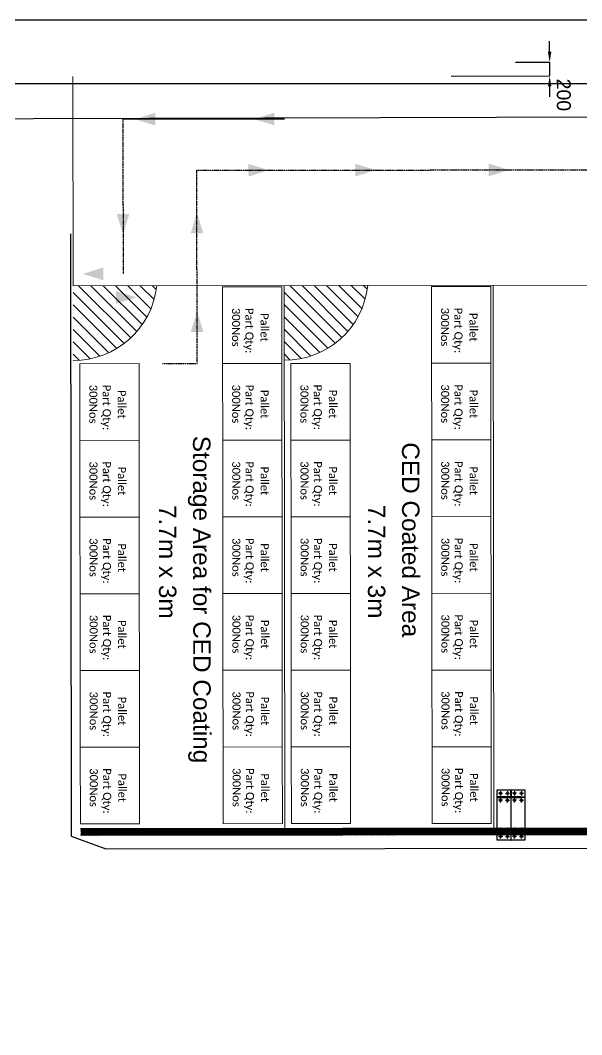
# Model space of a CAD drawing. Header units: feet. Extents: x -99009 to 3252343, y -11094690 to 9035152.
# Drawn here: x 2405875 to 2413936, y -1890970 to -1876420 of the extents above; entities that cross this region are included whole.
import ezdxf

# ---------------------------------------------------------------- set-up
doc = ezdxf.new("R2010")
doc.units = ezdxf.units.FT
doc.header["$PDSIZE"] = -1
doc.linetypes.add('CENTER', pattern=[2, 1.25, -0.25, 0.25, -0.25])
doc.linetypes.add('PHANTOM2', pattern=[1.25, 0.625, -0.125, 0.125, -0.125, 0.125, -0.125])
for name, color, linetype in [('1', 1, 'Continuous'), ('Layer1', 7, 'CENTER'), ('PDF_Text', 7, 'Continuous')]:
    doc.layers.add(name, color=color, linetype=linetype)
for name, color, linetype, lineweight in [('57 Hatchings', 7, 'Continuous', 0), ('GANGWAY', 51, 'Continuous', 25), ('PDF_Geometry', 7, 'Continuous', 0)]:
    doc.layers.add(name, color=color, linetype=linetype, lineweight=lineweight)
doc.styles.add('ARIAL', font='arial.ttf')
doc.styles.add('PDF Calibri', font='calibri.ttf')
doc.dimstyles.new('lay', dxfattribs={"dimtxt": 200, "dimasz": 150, "dimexe": 0, "dimexo": 0, "dimgap": 100, "dimtad": 1, "dimdec": 1, "dimzin": 12, "dimdsep": 46, "dimtxsty": 'ARIAL', "dimcen": 0, "dimclrd": 3, "dimclre": 3, "dimclrt": 1, "dimadec": 0, "dimazin": 0, "dimtfac": 1, "dimtdec": 1, "dimtix": 1, "dimtmove": 2, "dimatfit": 3, "dimfxl": 0.75, "dimtolj": 1, "dimtzin": 12, "dimlwe": 25, "dimarcsym": 1})
pattern_1 = [(315.065052, (2452272.434, -1888010.989), (8.8287938, 8.8488644), [])]
pattern_2 = [(315.0650517, (3970122.37, 463835.45), (88.2879375, 88.488644), [])]
pattern_3 = [(315.0650517, (3973152.37, 463838.89), (88.2879375, 88.488644), [])]

# ---------------------------------------------------------------- blocks, each defined once
blk = doc.blocks.new('*D2716')
at = {"layer": 'Defpoints', "color": 0}
for p in [(2412984, -1877019), (2412059, -1877220), (2413475, -1877219)]:
    blk.add_point(p, dxfattribs=at)
at = {"layer": 'Layer1', "color": 3, "linetype": 'ByBlock', "lineweight": -2}
for p, q in [((2413475, -1876869), (2413474, -1876719)), ((2413475, -1877019), (2413475, -1877219)), ((2413475, -1877369), (2413475, -1877519))]:
    blk.add_line(p, q, dxfattribs=at)
at = {"layer": 'Layer1', "color": 3, "linetype": 'ByBlock', "lineweight": 25}
for p, q in [((2412984, -1877019), (2413475, -1877019)), ((2412059, -1877220), (2413475, -1877219))]:
    blk.add_line(p, q, dxfattribs=at)
at = {"layer": 'Layer1', "color": 3}
for points in [[(2413450, -1876869), (2413500, -1876869), (2413475, -1877019)], [(2413500, -1877369), (2413450, -1877369), (2413475, -1877219)]]:
    blk.add_solid(points, dxfattribs=at)
at = {"layer": 'Layer1', "color": 1, "insert": (2413677, -1877490), "char_height": 200, "attachment_point": 5, "rotation": 270.0651, "style": 'ARIAL'}
blk.add_mtext('\\A1;200', dxfattribs=at)
blk = doc.blocks.new('24')
h = blk.add_hatch(color=7)
h.dxf.hatch_style = 1
edge = h.paths.add_edge_path()
edge.add_ellipse((0, 0), major_axis=(15, 0), ratio=1, start_angle=0, end_angle=360)
at = {"color": 1}
for p, q in [((-30, 0), (30, 0)), ((0, 30), (0, -30))]:
    blk.add_line(p, q, dxfattribs=at)
at = {"color": 7}
blk.add_circle((0, 0), 15, dxfattribs=at)
blk = doc.blocks.new('zw$CD60')
at = {"color": 1}
for p, rotation in [((-50, 50), 270), ((50, -50), 90.00000000000001)]:
    blk.add_blockref('24', p, dxfattribs=dict(at, rotation=rotation))
at = {"color": 1, "xscale": -1}
for p, rotation in [((50, 50), 89.99999999999982), ((-50, -50), 270)]:
    blk.add_blockref('24', p, dxfattribs=dict(at, rotation=rotation))
blk = doc.blocks.new('FC1624E')
at = {"color": 1}
blk.add_lwpolyline([(1043586, 507084), (1043586, 507804), (1043986, 507804), (1043986, 507084)], close=True, dxfattribs=at)
at = {"color": 4}
for points in [[(1043784, 507704), (1043789, 507704), (1043789, 507804), (1043784, 507804)], [(1043649, 507704), (1043586, 507704), (1043586, 507694), (1043649, 507694)], [(1043924, 507704), (1043986, 507704), (1043986, 507694), (1043924, 507694)], [(1043649, 507184), (1043586, 507184), (1043586, 507194), (1043649, 507194)], [(1043784, 507184), (1043789, 507184), (1043789, 507084), (1043784, 507084)], [(1043924, 507184), (1043986, 507184), (1043986, 507194), (1043924, 507194)]]:
    blk.add_lwpolyline(points, close=True, dxfattribs=at)
at = {"color": 3}
blk.add_lwpolyline([(1043649, 507184), (1043924, 507184), (1043924, 507194), (1043789, 507194), (1043789, 507694), (1043924, 507694), (1043924, 507704), (1043649, 507704), (1043649, 507694), (1043784, 507694), (1043784, 507194), (1043649, 507194)], close=True, dxfattribs=at)
at = {"color": 1, "xscale": -1, "rotation": 180}
for p in [(1043686, 507704), (1043886, 507704)]:
    blk.add_blockref('zw$CD60', p, dxfattribs=at)
at = {"color": 1}
for p in [(1043686, 507184), (1043886, 507184)]:
    blk.add_blockref('zw$CD60', p, dxfattribs=at)

msp = doc.modelspace()

# ---------------------------------------------------------------- hatches: boundary and pattern name
at = {"layer": '57 Hatchings', "linetype": 'Continuous'}
h = msp.add_hatch(dxfattribs=at)
h.set_pattern_fill('ANSI31', scale=100, angle=270.065051714)
h.set_pattern_definition(pattern_1)
h.paths.add_polyline_path([(2456143.3462, -1888054.91112), (2456143.23735, -1887959.03699), (2406746.36203, -1888014.61426), (2406746.47089, -1888110.4884)])
h = msp.add_hatch(dxfattribs=at)
h.set_pattern_fill('ANSI31', scale=100, angle=270.065051714)
h.set_pattern_definition(pattern_1)
h.paths.add_polyline_path([(2456143.3462, -1888054.91112), (2456143.23735, -1887959.03699), (2406746.36203, -1888014.61426), (2406746.47089, -1888110.4884)])
at = {"layer": 'PDF_Geometry', "lineweight": 0}
h = msp.add_hatch(dxfattribs=at)
h.set_pattern_fill('ANSI31', scale=1000, angle=270.065051714)
h.set_pattern_definition(pattern_2)
edge = h.paths.add_edge_path()
edge.add_line((2407833.70358, -1880226.27767), (2406633.70436, -1880227.64011))
edge.add_line((2406633.70436, -1880227.64011), (2406634.92014, -1881298.46997))
edge.add_arc((2406644.7204, -1880103.17073), 1195.33942, 269.530242375, 354.088677088)
h = msp.add_hatch(dxfattribs=at)
h.set_pattern_fill('ANSI31', scale=1000, angle=270.065051714)
h.set_pattern_definition(pattern_2)
edge = h.paths.add_edge_path()
edge.add_line((2407833.70358, -1880226.27767), (2406633.70436, -1880227.64011))
edge.add_line((2406633.70436, -1880227.64011), (2406634.92014, -1881298.46997))
edge.add_arc((2406644.7204, -1880103.17073), 1195.33942, 269.530242375, 354.088677088)
h = msp.add_hatch(dxfattribs=at)
h.set_pattern_fill('ANSI31', scale=1000, angle=270.065051714)
h.set_pattern_definition(pattern_3)
edge = h.paths.add_edge_path()
edge.add_line((2410863.70163, -1880222.83751), (2409663.7024, -1880224.19995))
edge.add_line((2409663.7024, -1880224.19995), (2409664.91819, -1881295.02981))
edge.add_arc((2409674.71845, -1880099.73057), 1195.33942, 269.530242375, 354.088677088)
h = msp.add_hatch(dxfattribs=at)
h.set_pattern_fill('ANSI31', scale=1000, angle=270.065051714)
h.set_pattern_definition(pattern_3)
edge = h.paths.add_edge_path()
edge.add_line((2410863.70163, -1880222.83751), (2409663.7024, -1880224.19995))
edge.add_line((2409663.7024, -1880224.19995), (2409664.91819, -1881295.02981))
edge.add_arc((2409674.71845, -1880099.73057), 1195.33942, 269.530242375, 354.088677088)

# ---------------------------------------------------------------- linework, layer by layer
for points in [[(2398724.85619, -1877329.52607), (2583635.05305, -1877296.08291), (2583788.57818, -2012516.78183), (2398878.38132, -2012550.225)], [(2399418.96967, -1877847.67055), (2530627.71938, -1877471.10847), (2530777.44027, -2009341.13689), (2399568.69056, -2009717.69897)]]:
    msp.add_lwpolyline(points, close=True)
at = {"layer": '1'}
for points in [[(2584697.64013, -2013008.80189), (2584697.64013, -1876419.99009), (2397815.3202, -1876419.99009), (2397815.3202, -2013008.80189)], [(2583788.10415, -2012099.2659), (2583788.10415, -1877329.52607), (2398724.85619, -1877329.52607), (2398724.85619, -2012099.2659)]]:
    msp.add_lwpolyline(points, close=True, dxfattribs=at)
at = {"layer": 'GANGWAY', "color": 141, "lineweight": -3}
msp.add_lwpolyline([(2406595.51087, -1879483.083), (2406605.3179, -1888120.84164), (2407105.52541, -1888303.32775), (2455174.59408, -1888248.75171), (2456122.43168, -1887487.46031), (2456112.21556, -1878489.38473)], dxfattribs=at)
at = {"layer": 'Layer1', "color": 7, "linetype": 'PHANTOM2'}
for p, q in [((2407348.81413, -1877838.74158), (2407351.38241, -1880056.71227)), ((2407348.81413, -1877838.74158), (2407351.38241, -1880056.71227)), ((2409667.03242, -1877836.30221), (2407348.8642, -1877838.74153)), ((2408410.95739, -1878571.10561), (2422555.98454, -1878555.04581)), ((2408410.95739, -1878571.10561), (2422555.98454, -1878555.04581)), ((2408414.10321, -1881341.85519), (2408410.95739, -1878571.10561)), ((2408414.10321, -1881341.85519), (2408410.95739, -1878571.10561)), ((2407917.05878, -1881342.41952), (2408414.10321, -1881341.85519)), ((2407917.05878, -1881342.41952), (2408414.10321, -1881341.85519))]:
    msp.add_line(p, q, dxfattribs=at)
at = {"layer": 'Layer1', "color": 7, "linetype": 'Continuous'}
for p, q in [((2409667.03242, -1877836.30221), (2407348.8642, -1877838.74153)), ((2456143.23735, -1887959.03699), (2406742.46001, -1888015.125)), ((2456143.23735, -1887959.03699), (2406742.46001, -1888015.125)), ((2456143.3462, -1888054.91112), (2406744.52016, -1888110.99693)), ((2456143.3462, -1888054.91112), (2406744.52016, -1888110.99693))]:
    msp.add_line(p, q, dxfattribs=at)
for points in [[(2407815.35287, -1877929.20207), (2407522.18635, -1877839.25517), (2407815.14625, -1877747.22194)], [(2407815.35287, -1877929.20207), (2407522.18635, -1877839.25517), (2407815.14625, -1877747.22194)], [(2409524.61321, -1877927.26143), (2409231.4467, -1877837.31453), (2409524.4066, -1877745.28131)], [(2409524.61321, -1877927.26143), (2409231.4467, -1877837.31453), (2409524.4066, -1877745.28131)], [(2409151.73361, -1878479.9848), (2409444.90013, -1878569.93171), (2409151.94023, -1878661.96493)], [(2409151.73361, -1878479.9848), (2409444.90013, -1878569.93171), (2409151.94023, -1878661.96493)], [(2410686.89862, -1878478.24183), (2410980.06514, -1878568.18873), (2410687.10524, -1878660.22195)], [(2412601.10771, -1878476.0685), (2412894.27423, -1878566.0154), (2412601.31433, -1878658.04862)], [(2412601.10771, -1878476.0685), (2412894.27423, -1878566.0154), (2412601.31433, -1878658.04862)], [(2407441.39583, -1879196.4098), (2407351.44893, -1879489.57631), (2407259.41571, -1879196.61641)], [(2407441.39583, -1879196.4098), (2407351.44893, -1879489.57631), (2407259.41571, -1879196.61641)], [(2408502.97441, -1879475.51374), (2408412.36204, -1879182.55223), (2408320.99429, -1879475.72036)], [(2408502.97441, -1879475.51374), (2408412.36204, -1879182.55223), (2408320.99429, -1879475.72036)], [(2407065.82681, -1880148.02666), (2406772.66029, -1880058.07976), (2407065.6202, -1879966.04654)], [(2407065.82681, -1880148.02666), (2406772.66029, -1880058.07976), (2407065.6202, -1879966.04654)], [(2407249.63172, -1880304.73276), (2407542.79823, -1880394.67966), (2407249.83833, -1880486.71288)], [(2407249.63172, -1880304.73276), (2407542.79823, -1880394.67966), (2407249.83833, -1880486.71288)], [(2408504.57963, -1880889.34904), (2408413.96726, -1880596.38752), (2408322.59951, -1880889.55565)], [(2408504.57963, -1880889.34904), (2408413.96726, -1880596.38752), (2408322.59951, -1880889.55565)]]:
    msp.add_solid(points, dxfattribs=at)
at = {"layer": 'PDF_Geometry', "color": 7, "lineweight": 0}
for p, q in [((2406630.29701, -1877226.54205), (2406633.70311, -1880226.54011)), ((2406630.29701, -1877226.54205), (2406633.70311, -1880226.54011)), ((2406633.70311, -1880226.54011), (2456134.39432, -1880170.33866)), ((2406633.70311, -1880226.54011), (2456134.39432, -1880170.33866)), ((2409663.70116, -1880223.09995), (2409672.54419, -1888011.79828)), ((2409663.70116, -1880223.09995), (2409672.54419, -1888011.79828)), ((2412663.69922, -1880219.69385), (2412672.54225, -1888008.39218)), ((2412663.69922, -1880219.69385), (2412672.54225, -1888008.39218))]:
    msp.add_line(p, q, dxfattribs=at)
for points in [[(2409629.13933, -1880242.3387), (2409630.38823, -1881342.33799), (2408780.38878, -1881343.30305), (2408779.13987, -1880243.30376)], [(2409629.13933, -1880242.3387), (2409630.38823, -1881342.33799), (2408780.38878, -1881343.30305), (2408779.13987, -1880243.30376)], [(2412629.13739, -1880238.9326), (2412630.38629, -1881338.93189), (2411780.38684, -1881339.89695), (2411779.13794, -1880239.89766)], [(2412629.13739, -1880238.9326), (2412630.38629, -1881338.93189), (2411780.38684, -1881339.89695), (2411779.13794, -1880239.89766)], [(2407580.38955, -1881344.66374), (2407581.63845, -1882444.66303), (2406731.639, -1882445.62809), (2406730.3901, -1881345.6288)], [(2407580.38955, -1881344.66374), (2407581.63845, -1882444.66303), (2406731.639, -1882445.62809), (2406730.3901, -1881345.6288)], [(2409630.38823, -1881342.33799), (2409631.63713, -1882442.33728), (2408781.63768, -1882443.30234), (2408780.38878, -1881343.30305)], [(2409630.38823, -1881342.33799), (2409631.63713, -1882442.33728), (2408781.63768, -1882443.30234), (2408780.38878, -1881343.30305)], [(2410610.38759, -1881341.22358), (2410611.6365, -1882441.22287), (2409761.63705, -1882442.18793), (2409760.38814, -1881342.18864)], [(2410610.38759, -1881341.22358), (2410611.6365, -1882441.22287), (2409761.63705, -1882442.18793), (2409760.38814, -1881342.18864)], [(2412630.38629, -1881338.93189), (2412631.6352, -1882438.93118), (2411781.63575, -1882439.89625), (2411780.38684, -1881339.89695)], [(2412630.38629, -1881338.93189), (2412631.6352, -1882438.93118), (2411781.63575, -1882439.89625), (2411780.38684, -1881339.89695)], [(2407581.63845, -1882444.66303), (2407582.88735, -1883544.66232), (2406732.8879, -1883545.62738), (2406731.639, -1882445.62809)], [(2407581.63845, -1882444.66303), (2407582.88735, -1883544.66232), (2406732.8879, -1883545.62738), (2406731.639, -1882445.62809)], [(2409631.63713, -1882442.33728), (2409632.88603, -1883542.33657), (2408782.88658, -1883543.30164), (2408781.63768, -1882443.30234)], [(2409631.63713, -1882442.33728), (2409632.88603, -1883542.33657), (2408782.88658, -1883543.30164), (2408781.63768, -1882443.30234)], [(2410611.6365, -1882441.22287), (2410612.8854, -1883541.22216), (2409762.88595, -1883542.18722), (2409761.63705, -1882442.18793)], [(2410611.6365, -1882441.22287), (2410612.8854, -1883541.22216), (2409762.88595, -1883542.18722), (2409761.63705, -1882442.18793)], [(2412631.6352, -1882438.93118), (2412632.8841, -1883538.93048), (2411782.88465, -1883539.89554), (2411781.63575, -1882439.89625)], [(2412631.6352, -1882438.93118), (2412632.8841, -1883538.93048), (2411782.88465, -1883539.89554), (2411781.63575, -1882439.89625)], [(2407582.88735, -1883544.66232), (2407584.13626, -1884644.66161), (2406734.1368, -1884645.62667), (2406732.8879, -1883545.62738)], [(2407582.88735, -1883544.66232), (2407584.13626, -1884644.66161), (2406734.1368, -1884645.62667), (2406732.8879, -1883545.62738)], [(2409632.88603, -1883542.33657), (2409634.13494, -1884642.33587), (2408784.13549, -1884643.30093), (2408782.88658, -1883543.30164)], [(2409632.88603, -1883542.33657), (2409634.13494, -1884642.33587), (2408784.13549, -1884643.30093), (2408782.88658, -1883543.30164)], [(2410612.8854, -1883541.22216), (2410614.1343, -1884641.22145), (2409764.13485, -1884642.18651), (2409762.88595, -1883542.18722)], [(2410612.8854, -1883541.22216), (2410614.1343, -1884641.22145), (2409764.13485, -1884642.18651), (2409762.88595, -1883542.18722)], [(2412632.8841, -1883538.93048), (2412634.133, -1884638.92977), (2411784.13355, -1884639.89483), (2411782.88465, -1883539.89554)], [(2412632.8841, -1883538.93048), (2412634.133, -1884638.92977), (2411784.13355, -1884639.89483), (2411782.88465, -1883539.89554)], [(2409634.13494, -1884642.33587), (2409635.38384, -1885742.33516), (2408785.38439, -1885743.30022), (2408784.13549, -1884643.30093)], [(2409634.13494, -1884642.33587), (2409635.38384, -1885742.33516), (2408785.38439, -1885743.30022), (2408784.13549, -1884643.30093)], [(2410614.1343, -1884641.22145), (2410615.38321, -1885741.22074), (2409765.38375, -1885742.1858), (2409764.13485, -1884642.18651)], [(2410614.1343, -1884641.22145), (2410615.38321, -1885741.22074), (2409765.38375, -1885742.1858), (2409764.13485, -1884642.18651)], [(2412634.133, -1884638.92977), (2412635.38191, -1885738.92906), (2411785.38245, -1885739.89412), (2411784.13355, -1884639.89483)], [(2412634.133, -1884638.92977), (2412635.38191, -1885738.92906), (2411785.38245, -1885739.89412), (2411784.13355, -1884639.89483)], [(2407584.13626, -1884644.66161), (2407585.38516, -1885744.6609), (2406735.38571, -1885745.62596), (2406734.1368, -1884645.62667)], [(2407584.13626, -1884644.66161), (2407585.38516, -1885744.6609), (2406735.38571, -1885745.62596), (2406734.1368, -1884645.62667)], [(2407585.38516, -1885744.6609), (2407586.63406, -1886844.66019), (2406736.63461, -1886845.62525), (2406735.38571, -1885745.62596)], [(2407585.38516, -1885744.6609), (2407586.63406, -1886844.66019), (2406736.63461, -1886845.62525), (2406735.38571, -1885745.62596)], [(2409635.38384, -1885742.33516), (2409636.63274, -1886842.33445), (2408786.63329, -1886843.29951), (2408785.38439, -1885743.30022)], [(2409635.38384, -1885742.33516), (2409636.63274, -1886842.33445), (2408786.63329, -1886843.29951), (2408785.38439, -1885743.30022)], [(2410615.38321, -1885741.22074), (2410616.63211, -1886841.22003), (2409766.63266, -1886842.18509), (2409765.38375, -1885742.1858)], [(2410615.38321, -1885741.22074), (2410616.63211, -1886841.22003), (2409766.63266, -1886842.18509), (2409765.38375, -1885742.1858)], [(2412635.38191, -1885738.92906), (2412636.63081, -1886838.92835), (2411786.63136, -1886839.89341), (2411785.38245, -1885739.89412)], [(2412635.38191, -1885738.92906), (2412636.63081, -1886838.92835), (2411786.63136, -1886839.89341), (2411785.38245, -1885739.89412)], [(2407586.63406, -1886844.66019), (2407587.88297, -1887944.65948), (2406737.88351, -1887945.62454), (2406736.63461, -1886845.62525)], [(2407586.63406, -1886844.66019), (2407587.88297, -1887944.65948), (2406737.88351, -1887945.62454), (2406736.63461, -1886845.62525)], [(2409636.63274, -1886842.33445), (2409637.88165, -1887942.33374), (2408787.88219, -1887943.2988), (2408786.63329, -1886843.29951)], [(2409636.63274, -1886842.33445), (2409637.88165, -1887942.33374), (2408787.88219, -1887943.2988), (2408786.63329, -1886843.29951)], [(2410616.63211, -1886841.22003), (2410617.88101, -1887941.21932), (2409767.88156, -1887942.18438), (2409766.63266, -1886842.18509)], [(2410616.63211, -1886841.22003), (2410617.88101, -1887941.21932), (2409767.88156, -1887942.18438), (2409766.63266, -1886842.18509)], [(2412636.63081, -1886838.92835), (2412637.87971, -1887938.92764), (2411787.88026, -1887939.8927), (2411786.63136, -1886839.89341)], [(2412636.63081, -1886838.92835), (2412637.87971, -1887938.92764), (2411787.88026, -1887939.8927), (2411786.63136, -1886839.89341)]]:
    msp.add_lwpolyline(points, close=True, dxfattribs=at)
for centre in [(2406644.7204, -1880103.17073), (2406644.7204, -1880103.17073), (2409674.71845, -1880099.73057), (2409674.71845, -1880099.73057)]:
    msp.add_arc(centre, 1195.33942, 269.530242375, 354.088677088, dxfattribs=at)

# ---------------------------------------------------------------- block references
at = {"rotation": 180.0650517140735}
msp.add_blockref('FC1624E', (3456129.77528, -1379188.98132), dxfattribs=at)

# ---------------------------------------------------------------- texts
at = {"color": 7, "lineweight": -2, "style": 'ARIAL'}
for s, p in [('Storage Area for CED Coating', (2408354.89869, -1882379.5704)), ('Storage Area for CED Coating', (2408354.89869, -1882379.5704)), (' CED Coated Area', (2411354.89676, -1882376.1643)), ('7.7m x 3m', (2407865.02643, -1883373.12723)), ('7.7m x 3m', (2410865.02449, -1883369.72113))]:
    msp.add_text(s, height=250, rotation=270.065051714, dxfattribs=at).set_placement(p)
at = {"layer": 'PDF_Text', "color": 7, "char_height": 115.295942, "attachment_point": 7, "rotation": 270.065051714, "style": 'PDF Calibri'}
for s, insert in [('Part Qty: \\P300Nos', (2408914.35041, -1880546.02074)), ('Part Qty: \\P300Nos', (2408914.35041, -1880546.02074)), ('Part Qty: \\P300Nos', (2411914.34848, -1880542.61464)), ('Part Qty: \\P300Nos', (2411914.34848, -1880542.61464)), ('Pallet', (2409322.9353, -1880620.5569)), ('Pallet', (2409322.9353, -1880620.5569)), ('Pallet', (2412322.93337, -1880617.1508)), ('Pallet', (2412322.93337, -1880617.1508)), ('Part Qty: \\P300Nos', (2406865.60064, -1881648.34578)), ('Part Qty: \\P300Nos', (2406865.60064, -1881648.34578)), ('Part Qty: \\P300Nos', (2408915.59932, -1881646.02003)), ('Part Qty: \\P300Nos', (2408915.59932, -1881646.02003)), ('Pallet', (2409324.18421, -1881720.55619)), ('Pallet', (2409324.18421, -1881720.55619)), ('Part Qty: \\P300Nos', (2409895.59868, -1881644.90562)), ('Part Qty: \\P300Nos', (2409895.59868, -1881644.90562)), ('Pallet', (2410304.18357, -1881719.44177)), ('Pallet', (2410304.18357, -1881719.44177)), ('Part Qty: \\P300Nos', (2411915.59738, -1881642.61393)), ('Part Qty: \\P300Nos', (2411915.59738, -1881642.61393)), ('Pallet', (2412324.18227, -1881717.15009)), ('Pallet', (2412324.18227, -1881717.15009)), ('Pallet', (2407274.18553, -1881722.88193)), ('Pallet', (2407274.18553, -1881722.88193)), ('Part Qty: \\P300Nos', (2411916.84629, -1882742.61323)), ('Part Qty: \\P300Nos', (2411916.84629, -1882742.61323)), ('Part Qty: \\P300Nos', (2406866.84954, -1882748.34507)), ('Part Qty: \\P300Nos', (2406866.84954, -1882748.34507)), ('Pallet', (2407275.43443, -1882822.88122)), ('Pallet', (2407275.43443, -1882822.88122)), ('Part Qty: \\P300Nos', (2408916.84822, -1882746.01932)), ('Part Qty: \\P300Nos', (2408916.84822, -1882746.01932)), ('Pallet', (2409325.43311, -1882820.55548)), ('Pallet', (2409325.43311, -1882820.55548)), ('Part Qty: \\P300Nos', (2409896.84759, -1882744.90491)), ('Part Qty: \\P300Nos', (2409896.84759, -1882744.90491)), ('Pallet', (2410305.43248, -1882819.44106)), ('Pallet', (2410305.43248, -1882819.44106)), ('Pallet', (2412325.43118, -1882817.14938)), ('Pallet', (2412325.43118, -1882817.14938)), ('Part Qty: \\P300Nos', (2406868.09844, -1883848.34436)), ('Part Qty: \\P300Nos', (2406868.09844, -1883848.34436)), ('Part Qty: \\P300Nos', (2408918.09712, -1883846.01862)), ('Part Qty: \\P300Nos', (2408918.09712, -1883846.01862)), ('Part Qty: \\P300Nos', (2409898.09649, -1883844.9042)), ('Part Qty: \\P300Nos', (2409898.09649, -1883844.9042)), ('Part Qty: \\P300Nos', (2411918.09519, -1883842.61252)), ('Part Qty: \\P300Nos', (2411918.09519, -1883842.61252)), ('Pallet', (2407276.68333, -1883922.88051)), ('Pallet', (2407276.68333, -1883922.88051)), ('Pallet', (2409326.68201, -1883920.55477)), ('Pallet', (2409326.68201, -1883920.55477)), ('Pallet', (2410306.68138, -1883919.44035)), ('Pallet', (2410306.68138, -1883919.44035)), ('Pallet', (2412326.68008, -1883917.14867)), ('Pallet', (2412326.68008, -1883917.14867)), ('Part Qty: \\P300Nos', (2406869.34735, -1884948.34365)), ('Part Qty: \\P300Nos', (2406869.34735, -1884948.34365)), ('Pallet', (2407277.93224, -1885022.87981)), ('Pallet', (2407277.93224, -1885022.87981)), ('Part Qty: \\P300Nos', (2408919.34603, -1884946.01791)), ('Part Qty: \\P300Nos', (2408919.34603, -1884946.01791)), ('Pallet', (2409327.93092, -1885020.55406)), ('Pallet', (2409327.93092, -1885020.55406)), ('Part Qty: \\P300Nos', (2409899.34539, -1884944.90349)), ('Part Qty: \\P300Nos', (2409899.34539, -1884944.90349)), ('Pallet', (2410307.93028, -1885019.43965)), ('Pallet', (2410307.93028, -1885019.43965)), ('Part Qty: \\P300Nos', (2411919.34409, -1884942.61181)), ('Part Qty: \\P300Nos', (2411919.34409, -1884942.61181)), ('Pallet', (2412327.92898, -1885017.14796)), ('Pallet', (2412327.92898, -1885017.14796)), ('Part Qty: \\P300Nos', (2406870.59625, -1886048.34294)), ('Part Qty: \\P300Nos', (2406870.59625, -1886048.34294)), ('Part Qty: \\P300Nos', (2408920.59493, -1886046.0172)), ('Part Qty: \\P300Nos', (2408920.59493, -1886046.0172)), ('Part Qty: \\P300Nos', (2409900.5943, -1886044.90278)), ('Part Qty: \\P300Nos', (2409900.5943, -1886044.90278)), ('Part Qty: \\P300Nos', (2411920.593, -1886042.6111)), ('Part Qty: \\P300Nos', (2411920.593, -1886042.6111)), ('Pallet', (2407279.18114, -1886122.8791)), ('Pallet', (2407279.18114, -1886122.8791)), ('Pallet', (2409329.17982, -1886120.55335)), ('Pallet', (2409329.17982, -1886120.55335)), ('Pallet', (2410309.17919, -1886119.43894)), ('Pallet', (2410309.17919, -1886119.43894)), ('Pallet', (2412329.17789, -1886117.14725)), ('Pallet', (2412329.17789, -1886117.14725)), ('Part Qty: \\P300Nos', (2406871.84515, -1887148.34223)), ('Part Qty: \\P300Nos', (2406871.84515, -1887148.34223)), ('Pallet', (2407280.43004, -1887222.87839)), ('Pallet', (2407280.43004, -1887222.87839)), ('Part Qty: \\P300Nos', (2408921.84383, -1887146.01649)), ('Part Qty: \\P300Nos', (2408921.84383, -1887146.01649)), ('Pallet', (2409330.42872, -1887220.55264)), ('Pallet', (2409330.42872, -1887220.55264)), ('Part Qty: \\P300Nos', (2409901.8432, -1887144.90207)), ('Part Qty: \\P300Nos', (2409901.8432, -1887144.90207)), ('Pallet', (2410310.42809, -1887219.43823)), ('Pallet', (2410310.42809, -1887219.43823)), ('Part Qty: \\P300Nos', (2411921.8419, -1887142.61039)), ('Part Qty: \\P300Nos', (2411921.8419, -1887142.61039)), ('Pallet', (2412330.42679, -1887217.14654)), ('Pallet', (2412330.42679, -1887217.14654))]:
    msp.add_mtext(s, dxfattribs=dict(at, insert=insert))

# ---------------------------------------------------------------- dimensions: what is measured, and where the dimension line sits
at = {"layer": 'Layer1', "linetype": 'Continuous'}
dim = msp.add_linear_dim(base=(2413474.93703, -1877218.77087), p1=(2412983.94571, -1877019.34129), p2=(2412059.17337, -1877220.37828), angle=270.065051714, dimstyle='lay', dxfattribs=at)
dim.commit()
dim.dimension.update_dxf_attribs({"geometry": '*D2716', "text_midpoint": (2413677.3597, -1877490.00002), "dimtype": 160})

doc.saveas('drawing.dxf')
